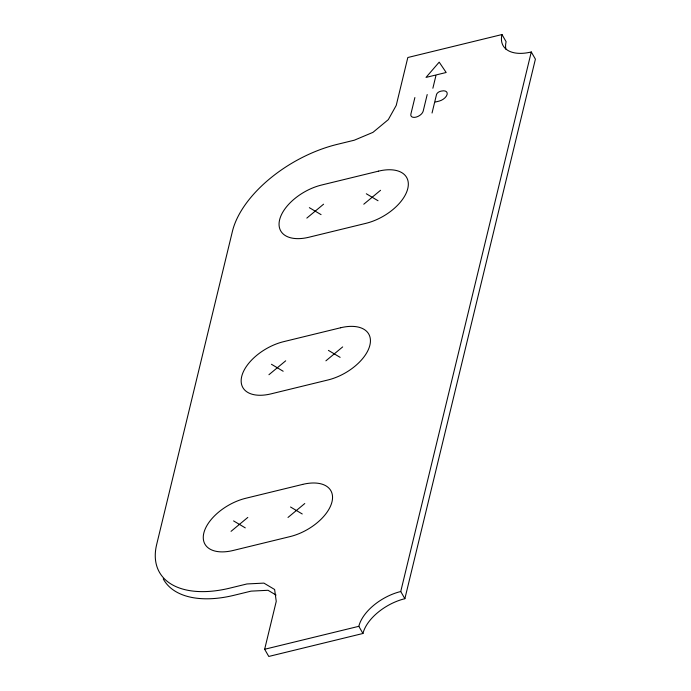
<?xml version="1.0" encoding="UTF-8"?>
<svg xmlns="http://www.w3.org/2000/svg" width="691" height="691" viewBox="0 0 691 691"><rect width="100%" height="100%" fill="white"/><g stroke="black" fill="none" stroke-linecap="round" stroke-linejoin="round"><path stroke-width="1.04" d="M264.653 649.272L276.245 601.377L274.629 589.492L263.91 583.109L246.955 583.955L229.87 588.119A99.383 54.995 -29.9 0 1 156.65 544.568L232.426 231.33A99.383 54.995 -29.9 0 1 337.225 144.367L354.31 140.204L372.959 132.361L388.307 119.629L396.228 105.412L407.82 57.517L501.986 34.55A39.75 22 -29.9 0 0 531.275 51.972L535.404 59.141L404.874 598.7A39.75 22 -29.9 0 0 362.956 633.483L268.782 656.45L264.653 649.272L358.828 626.314A39.75 22 -29.9 0 1 400.745 591.522L531.275 51.972M414.885 97.552L410.869 114.145A6.875 3.809 -29.9 0 0 415.939 117.159A6.875 3.809 -29.9 0 0 423.186 111.139L427.202 94.546M432.877 88.249L436.09 74.948L446.179 72.495L439.191 62.147L426.01 77.409L435.382 75.129M432.039 113.013L436.505 94.581A3.723 2.064 -29.9 0 1 440.435 91.316L441.48 91.065A7.661 4.241 -29.9 0 1 447.12 94.425A7.661 4.241 -29.9 0 1 439.044 101.128L435.373 102.026M306.821 218.106L323.587 204.191M363.786 204.208L380.551 190.293M268.929 374.721L285.703 360.806M325.893 360.832L342.667 346.917M231.044 531.344L247.81 517.429M288.009 517.447L304.774 503.532M366.316 193.765L378.029 200.736M309.343 207.663L321.065 214.633M328.424 350.389L340.136 357.359M271.459 364.278L283.172 371.248M290.531 507.004L302.243 513.974M233.567 520.902L245.279 527.872M276.08 595.072L268.039 590.287L251.083 591.133L233.999 595.297A99.383 54.995 -29.9 0 1 163.223 578.842M501.986 34.55L506.114 41.728A39.75 22 -29.9 0 0 505.872 49.191M400.745 591.522L404.874 598.7M358.828 626.314L362.956 633.483M378.487 171.152L321.522 185.041A39.75 22 -29.9 0 0 279.605 219.824A39.75 22 -29.9 0 0 308.886 237.246L365.859 223.357A39.75 22 -29.9 0 0 407.776 188.574A39.75 22 -29.9 0 0 378.487 171.152M340.594 327.767L283.63 341.665A39.75 22 -29.9 0 0 241.712 376.448A39.75 22 -29.9 0 0 271.002 393.87L327.966 379.972A39.75 22 -29.9 0 0 369.884 345.189A39.75 22 -29.9 0 0 340.594 327.767M302.701 484.391L245.737 498.28A39.75 22 -29.9 0 0 203.819 533.063A39.75 22 -29.9 0 0 233.109 550.485L290.073 536.596A39.75 22 -29.9 0 0 331.991 501.813A39.75 22 -29.9 0 0 302.701 484.391"/></g></svg>
